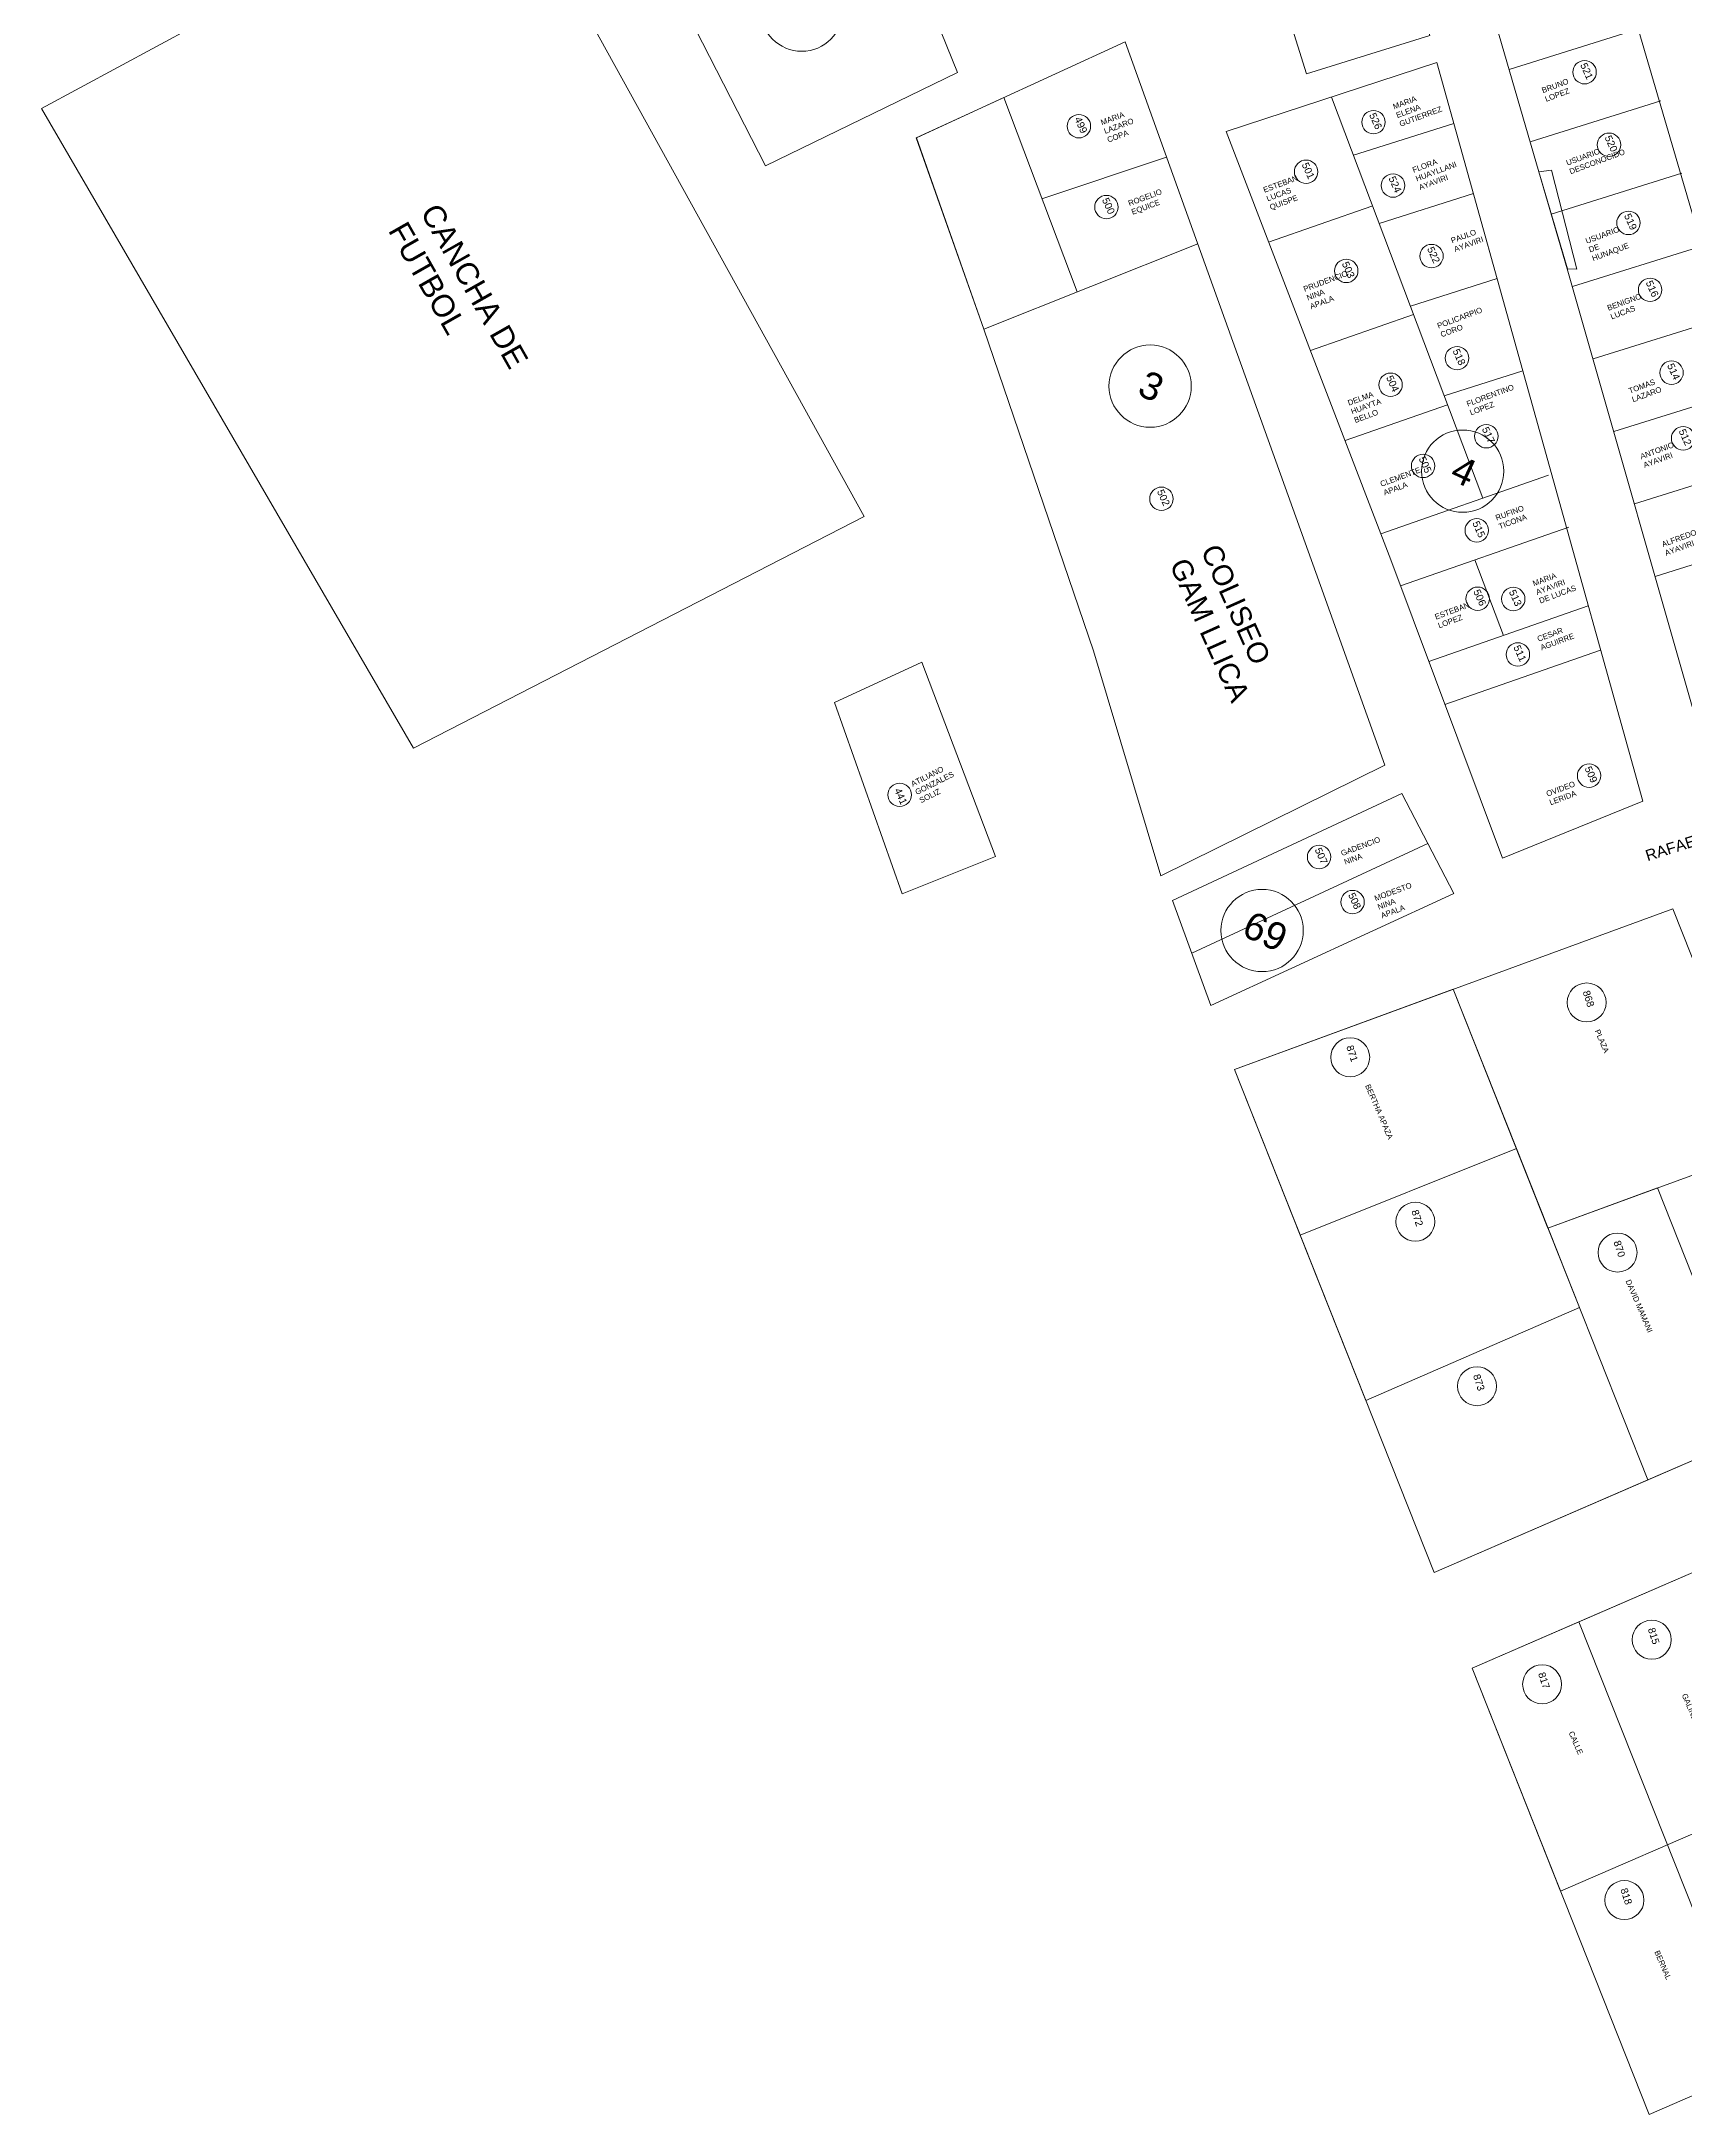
# Model space of a CAD drawing. Header units: metres. Extents: x 577726 to 579252, y 7804053 to 7806277.
# Drawn here: x 578030.1 to 578415.8, y 7804307.9 to 7804794.6 of the extents above; entities that cross this region are included whole.
import ezdxf

# ---------------------------------------------------------------- set-up
doc = ezdxf.new("R2010")
doc.units = ezdxf.units.M
doc.layers.add('CODIGOS', color=80, linetype='Continuous', lineweight=20)
doc.layers.add('V-NODE-TEXT', color=11, linetype='Continuous', lineweight=60)
doc.styles.get("Standard").update_dxf_attribs({"font": 'simplex.shx'})

msp = doc.modelspace()

# ---------------------------------------------------------------- linework, layer by layer
at = {"layer": 'CODIGOS', "linetype": 'Continuous', "lineweight": 5}
for p, q in [((578439.68, 7804678.65), (578347.99, 7804992.41)), ((578374.61, 7804788.04), (578405.32, 7804797.66)), ((578235.46, 7804771.98), (578255.96, 7804781.43)), ((578255.96, 7804781.43), (578273.22, 7804735.79)), ((578368.42, 7804687.38), (578332.91, 7804781.55)), ((578379.55, 7804771.05), (578410.23, 7804780.66)), ((578338.07, 7804767.89), (578361.63, 7804775.36)), ((578251.33, 7804727.07), (578235.46, 7804771.98)), ((578294.2, 7804767.4), (578264.95, 7804757.67)), ((578384.51, 7804754.06), (578415.14, 7804763.66)), ((578318.16, 7804747.49), (578342.35, 7804755.96)), ((578344.11, 7804751.86), (578366.23, 7804758.88)), ((578301.52, 7804747.06), (578251.33, 7804727.07)), ((578389.45, 7804737.07), (578420.05, 7804746.65)), ((578351.42, 7804732.47), (578371.78, 7804738.93)), ((578327.95, 7804722.03), (578352.13, 7804730.49)), ((578394.3, 7804720.05), (578424.96, 7804729.65)), ((578359.36, 7804711.42), (578377.82, 7804717.27)), ((578399.16, 7804703.03), (578429.87, 7804712.65)), ((578336.09, 7804700.87), (578360.16, 7804709.29)), ((578344.5, 7804679.01), (578383.82, 7804692.76)), ((578404.01, 7804686.01), (578434.77, 7804695.65)), ((578349.14, 7804666.77), (578388.61, 7804680.57)), ((578408.87, 7804669), (578439.68, 7804678.65)), ((578373.28, 7804655.13), (578366.59, 7804672.87)), ((578355.78, 7804649.01), (578393.19, 7804662.09)), ((578359.55, 7804638.94), (578396.08, 7804651.72)), ((578349.44, 7804618), (578295.57, 7804592.89)), ((578361.65, 7804594.54), (578349.44, 7804618)), ((578355.55, 7804606.27), (578300.09, 7804580.58)), ((578295.57, 7804592.89), (578304.61, 7804568.27)), ((578304.61, 7804568.27), (578361.65, 7804594.54))]:
    msp.add_line(p, q, dxfattribs=at)
for points in [[(578580.42, 7805064.4), (578580.97, 7805054.69), (578633.19, 7804843.19), (578666.35, 7804719.25), (578463.22, 7804639.4), (578463.22, 7804639.4), (578421.17, 7804625.89), (578388.26, 7804741.23), (578381.61, 7804763.97), (578337.24, 7804916.58), (578311.65, 7805013.35), (578407.08, 7805053.77)], [(578356.02, 7804796.02), (578327.02, 7804787.01), (578318.9, 7804813.05), (578295.96, 7804803.93), (578226.29, 7804982.29), (578302.26, 7805009.93), (578330.17, 7804893.1)], [(578030.1, 7804778.85), (578138.08, 7804837.15), (578223.18, 7804683.06), (578117.43, 7804628.69)], [(578235.45, 7804771.99), (578284.45, 7804794.53), (578330.35, 7804666.9), (578345.42, 7804624.7), (578292.87, 7804598.66), (578277.02, 7804651.5), (578251.33, 7804727.06)], [(578357.64, 7804789.68), (578308.18, 7804773.42), (578346.86, 7804672.88), (578373.05, 7804602.85), (578405.96, 7804616.26)], [(578388.27, 7804741.22), (578390.52, 7804741.15), (578384.55, 7804764.34), (578381.61, 7804763.98)], [(578216.27, 7804639.39), (578236.78, 7804648.84), (578254.04, 7804603.2), (578232.15, 7804594.48)]]:
    msp.add_lwpolyline(points, close=True, dxfattribs=at)
msp.add_lwpolyline([(578165.52, 7804832.82), (578200.06, 7804765.38), (578245.09, 7804787.31), (578236.09, 7804809.63), (578273.33, 7804825.31)], dxfattribs=at)
for centre, radius in [((578208.56, 7804801.95), 9.66), ((578392.32, 7804787.38), 2.75), ((578273.62, 7804774.7), 2.75), ((578342.77, 7804775.65), 2.75), ((578398.06, 7804770.35), 2.75), ((578326.95, 7804764), 2.75), ((578347.35, 7804760.77), 2.75), ((578280.07, 7804755.71), 2.75), ((578402.62, 7804752), 2.75), ((578356.39, 7804744.21), 2.75), ((578336.38, 7804740.73), 2.75), ((578407.7, 7804736.28), 2.75), ((578290.34, 7804713.67), 9.66), ((578362.38, 7804720.24), 2.75), ((578346.78, 7804714), 2.75), ((578412.73, 7804716.83), 2.75), ((578363.7, 7804693.71), 9.66), ((578369.25, 7804701.91), 2.75), ((578415.45, 7804701.42), 2.75), ((578354.41, 7804694.94), 2.75), ((578292.99, 7804687.22), 2.75), ((578367.01, 7804679.81), 2.75), ((578367.22, 7804663.75), 2.75), ((578375.58, 7804663.7), 2.75), ((578376.66, 7804650.67), 2.75), ((578393.37, 7804622.22), 2.75), ((578231.55, 7804617.71), 2.75), ((578330, 7804603.12), 2.75), ((578316.62, 7804585.86), 9.66), ((578337.85, 7804592.54), 2.75), ((578392.81, 7804568.97), 4.58), ((578337.3, 7804556.1), 4.58), ((578352.59, 7804517.49), 4.58), ((578400.05, 7804510.25), 4.58), ((578367.07, 7804478.87), 4.58), ((578408.09, 7804419.35), 4.58), ((578382.35, 7804408.89), 4.58), ((578401.66, 7804358.22), 4.58)]:
    msp.add_circle(centre, radius, dxfattribs=at)
at = {"layer": 'V-NODE-TEXT', "lineweight": 5}
for p, q in [((578413, 7804590.97), (578310.12, 7804553.25)), ((578413, 7804590.97), (578310.12, 7804553.25)), ((578413, 7804590.97), (578457.52, 7804478.74)), ((578413, 7804590.97), (578435.25, 7804534.89)), ((578310.12, 7804553.25), (578361.48, 7804572.08)), ((578407.18, 7804456.89), (578361.48, 7804572.08)), ((578361.48, 7804572.08), (578386.1, 7804510.02)), ((578361.48, 7804572.08), (578383.73, 7804516)), ((578361.48, 7804572.08), (578376.31, 7804534.69)), ((578357, 7804435.11), (578310.12, 7804553.25)), ((578310.12, 7804553.25), (578325.55, 7804514.37)), ((578376.31, 7804534.69), (578325.55, 7804514.37)), ((578376.31, 7804534.69), (578391.14, 7804497.31)), ((578383.73, 7804516), (578435.25, 7804534.89)), ((578383.73, 7804516), (578409.4, 7804525.42)), ((578409.4, 7804525.42), (578432.26, 7804467.78)), ((578325.55, 7804514.37), (578340.98, 7804475.49)), ((578340.98, 7804475.49), (578391.14, 7804497.31)), ((578457.52, 7804478.74), (578357, 7804435.11)), ((578407.18, 7804456.89), (578432.26, 7804467.78)), ((578357, 7804435.11), (578407.18, 7804456.89)), ((578466.43, 7804456.29), (578365.91, 7804412.66)), ((578390.99, 7804423.55), (578416.08, 7804434.44)), ((578365.91, 7804412.66), (578390.99, 7804423.55)), ((578390.99, 7804423.55), (578432.57, 7804318.76)), ((578407.48, 7804307.87), (578365.91, 7804412.66)), ((578365.91, 7804412.66), (578386.67, 7804360.32)), ((578487.19, 7804403.95), (578386.67, 7804360.32)), ((578507.99, 7804351.53), (578407.48, 7804307.87)), ((578407.48, 7804307.87), (578432.57, 7804318.76))]:
    msp.add_line(p, q, dxfattribs=at)

# ---------------------------------------------------------------- texts
at = {"layer": 'CODIGOS', "linetype": 'Continuous', "lineweight": 5, "attachment_point": 1}
for s, insert, char_height, width, rotation in [('{\\fArial|b0|i0|c0|p34;BRUNO LOPEZ}', (578382.09, 7804783.67), 1.3031, 9.584, 20.4013), ('{\\fArial|b0|i0|c0|p34;521}', (578392.79, 7804789.79), 1.6941, 5.335, 294.126), ('{\\fArial|b0|i0|c0|p34;MARIA ELENA GUTIERREZ}', (578347.16, 7804779.85), 1.3031, 9.584, 20.4013), ('{\\fArial|b0|i0|c0|p34;499}', (578274.08, 7804777.12), 1.6941, 5.335, 294.126), ('{\\fArial|b0|i0|c0|p34;MARIA LAZARO COPA}', (578278.57, 7804776.14), 1.3031, 9.8282, 20.4013), ('{\\fArial|b0|i0|c0|p34;526}', (578343.24, 7804778.06), 1.6941, 5.335, 294.126), ('{\\fArial|b0|i0|c0|p34;520}', (578398.53, 7804772.76), 1.6941, 5.335, 294.126), ('{\\fArial|b0|i0|c0|p34;501}', (578327.42, 7804766.41), 1.6941, 5.335, 294.126), ('{\\fArial|b0|i0|c0|p34;FLORA HUAYLLANI AYAVIRI}', (578351.73, 7804764.97), 1.3031, 9.584, 20.4013), ('{\\fArial|b0|i0|c0|p34;USUARIO DESCONOCIDO}', (578387.83, 7804766.64), 1.3031, 9.584, 20.4013), ('{\\fArial|b0|i0|c0|p34;ESTEBAN LUCAS QUISPE}', (578316.72, 7804760.29), 1.3031, 9.584, 20.4013), ('{\\fArial|b0|i0|c0|p34;524}', (578347.81, 7804763.18), 1.6941, 5.335, 294.126), ('{\\fArial|b0|i0|c0|p34;CANCHA DE FUTBOL}', (578123.44, 7804757.11), 5.2125, 64.4093, 299.5745), ('{\\fArial|b0|i0|c0|p34;500}', (578280.54, 7804758.13), 1.6941, 5.335, 294.126), ('{\\fArial|b0|i0|c0|p34;ROGELIO EQUICE}', (578285.02, 7804757.15), 1.3031, 9.8282, 20.4013), ('{\\fArial|b0|i0|c0|p34;USUARIO DE HUNAQUE}', (578392.38, 7804748.29), 1.3031, 9.584, 20.4013), ('{\\fArial|b0|i0|c0|p34;519}', (578403.08, 7804754.42), 1.6941, 5.335, 294.126), ('{\\fArial|b0|i0|c0|p34;522}', (578356.85, 7804746.62), 1.6941, 5.335, 294.126), ('{\\fArial|b0|i0|c0|p34;PAULO AYAVIRI}', (578360.77, 7804748.4), 1.3031, 9.584, 20.4013), ('{\\fArial|b0|i0|c0|p34;503}', (578336.84, 7804743.14), 1.6941, 5.335, 294.126), ('{\\fArial|b0|i0|c0|p34;PRUDENCIO NINA APALA}', (578326.15, 7804737.02), 1.3031, 9.584, 20.4013), ('{\\fArial|b0|i0|c0|p34;516}', (578408.17, 7804738.69), 1.6941, 5.335, 294.126), ('{\\fArial|b0|i0|c0|p34;POLICARPIO CORO}', (578357.56, 7804728.38), 1.3031, 9.584, 20.4013), ('{\\fArial|b0|i0|c0|p34;BENIGNO LUCAS}', (578397.47, 7804732.57), 1.3031, 9.584, 20.4013), ('{\\fArial|b0|i0|c0|p34;518}', (578362.84, 7804722.65), 1.6941, 5.335, 294.126), ('{\\fArial|b0|i0|c0|p34;\\C7;3}', (578289.71, 7804717.65), 6.4352, 0.6435, 335.126), ('{\\fArial|b0|i0|c0|p34;514}', (578413.19, 7804719.24), 1.6941, 5.335, 294.126), ('{\\fArial|b0|i0|c0|p34;DELMA HUAYTA BELLO}', (578336.55, 7804710.29), 1.3031, 9.584, 20.4013), ('{\\fArial|b0|i0|c0|p34;504}', (578347.24, 7804716.41), 1.6941, 5.335, 294.126), ('{\\fArial|b0|i0|c0|p34;FLORENTINO LOPEZ}', (578364.44, 7804710.05), 1.3031, 9.584, 20.4013), ('{\\fArial|b0|i0|c0|p34;TOMAS LAZARO}', (578402.5, 7804713.12), 1.3031, 9.584, 20.4013), ('{\\fArial|b0|i0|c0|p34;517}', (578369.72, 7804704.33), 1.6941, 5.335, 294.126), ('{\\fArial|b0|i0|c0|p34;512}', (578415.91, 7804703.83), 1.6941, 5.335, 294.126), ('{\\fArial|b0|i0|c0|p34;505}', (578354.88, 7804697.36), 1.6941, 5.335, 294.126), ('{\\fArial|b0|i0|c0|p34;ANTONIO AYAVIRI}', (578405.21, 7804697.71), 1.3031, 9.584, 20.4013), ('{\\fArial|b0|i0|c0|p34;CLEMENTE APALA}', (578344.18, 7804691.24), 1.3031, 9.584, 20.4013), ('{\\fArial|b0|i0|c0|p34;\\C7;4}', (578363.07, 7804697.69), 6.4352, 0.6435, 335.126), ('{\\fArial|b0|i0|c0|p34;502}', (578293.45, 7804689.64), 1.6941, 5.335, 294.126), ('{\\fArial|b0|i0|c0|p34;RUFINO TICONA}', (578371.23, 7804683.31), 1.3031, 9.584, 20.4013), ('{\\fArial|b0|i0|c0|p34;515}', (578367.48, 7804682.22), 1.6941, 5.335, 294.126), ('{\\fArial|b0|i0|c0|p34;ALFREDO AYAVIRI}', (578410.23, 7804677.07), 1.3031, 9.584, 20.4013), ('{\\fArial|b0|i0|c0|p34;COLISEO\\PGAM LLICA}', (578306.56, 7804677.1), 4.8264, 68.7852, 294.126), ('{\\fArial|b0|i0|c0|p34;MARIA AYAVIRI DE LUCAS}', (578379.97, 7804667.9), 1.3031, 9.584, 20.4013), ('{\\fArial|b0|i0|c0|p34;506}', (578367.69, 7804666.17), 1.6941, 5.335, 294.126), ('{\\fArial|b0|i0|c0|p34;513}', (578376.05, 7804666.11), 1.6941, 5.335, 294.126), ('{\\fArial|b0|i0|c0|p34;ESTEBAN LOPEZ}', (578356.99, 7804660.05), 1.3031, 9.584, 20.4013), ('{\\fArial|b0|i0|c0|p34;CESAR AGUIRRE}', (578381.04, 7804654.87), 1.3031, 9.584, 20.4013), ('{\\fArial|b0|i0|c0|p34;511}', (578377.12, 7804653.08), 1.6941, 5.335, 294.126), ('{\\fArial|b0|i0|c0|p34;ATILIANO GONZALES SOLIZ}', (578234.02, 7804620.77), 1.3031, 9.8293, 26.6743), ('{\\fArial|b0|i0|c0|p34;509}', (578393.83, 7804624.64), 1.6941, 5.335, 294.126), ('{\\fArial|b0|i0|c0|p34;OVIDEO LERIDA}', (578383.14, 7804618.51), 1.3031, 9.584, 20.4013), ('{\\fArial|b0|i0|c0|p34;441}', (578231.79, 7804619.52), 1.6941, 5.335, 294.126), ('{\\fArial|b0|i0|c0|p34;RAFAEL PABON}', (578406.32, 7804604.61), 2.6062, 32.2047, 17.4225), ('{\\fArial|b0|i0|c0|p34;507}', (578330.47, 7804605.53), 1.6941, 5.335, 294.126), ('{\\fArial|b0|i0|c0|p34;GADENCIO NINA}', (578334.95, 7804604.55), 1.3031, 9.8282, 20.4013), ('{\\fArial|b0|i0|c0|p34;MODESTO NINA APALA}', (578342.8, 7804593.97), 1.3031, 9.8282, 20.4013), ('{\\fArial|b0|i0|c0|p34;\\C7;69}', (578314.2, 7804590.7), 6.4352, 0.6435, 335.126), ('{\\fArial|b0|i0|c0|p34;508}', (578338.32, 7804594.95), 1.6941, 5.335, 294.126), ('{\\fArial|b0|i0|c0|p34; 868}', (578393.27, 7804572.61), 1.6941, 5.335, 287.8237), ('{\\fArial|b0|i0|c0|p34;PLAZA}', (578395.86, 7804562.8), 1.3031, 16.1023, 293.2721), ('{\\fArial|b0|i0|c0|p34; 871}', (578337.77, 7804559.74), 1.6941, 5.335, 287.8237), ('{\\fArial|b0|i0|c0|p34;BERTHA APAZA}', (578341.96, 7804549.93), 1.3031, 16.1023, 293.2721), ('{\\fArial|b0|i0|c0|p34; 872}', (578353.05, 7804521.13), 1.6941, 5.335, 287.8237), ('{\\fArial|b0|i0|c0|p34; 870}', (578400.51, 7804513.89), 1.6941, 5.335, 287.8237), ('{\\fArial|b0|i0|c0|p34;DAVID MAMANI}', (578403.1, 7804504.08), 1.3031, 16.1023, 293.2721), ('{\\fArial|b0|i0|c0|p34; 873}', (578367.53, 7804482.52), 1.6941, 5.335, 287.8237), ('{\\fArial|b0|i0|c0|p34; 815}', (578408.56, 7804423), 1.6941, 5.335, 287.8237), ('{\\fArial|b0|i0|c0|p34; 817}', (578382.81, 7804412.54), 1.6941, 5.335, 287.8237), ('{\\fArial|b0|i0|c0|p34;GALINDO}', (578416.29, 7804406.89), 1.3031, 16.1023, 293.2721), ('{\\fArial|b0|i0|c0|p34;CALLE}', (578389.75, 7804398.04), 1.3031, 16.1023, 293.2721), ('{\\fArial|b0|i0|c0|p34; 818}', (578402.12, 7804361.86), 1.6941, 5.335, 287.8237), ('{\\fArial|b0|i0|c0|p34;BERNAL}', (578409.86, 7804346.56), 1.3031, 16.1023, 293.2721)]:
    msp.add_mtext(s, dxfattribs=dict(at, insert=insert, char_height=char_height, width=width, rotation=rotation))

doc.saveas('drawing.dxf')
